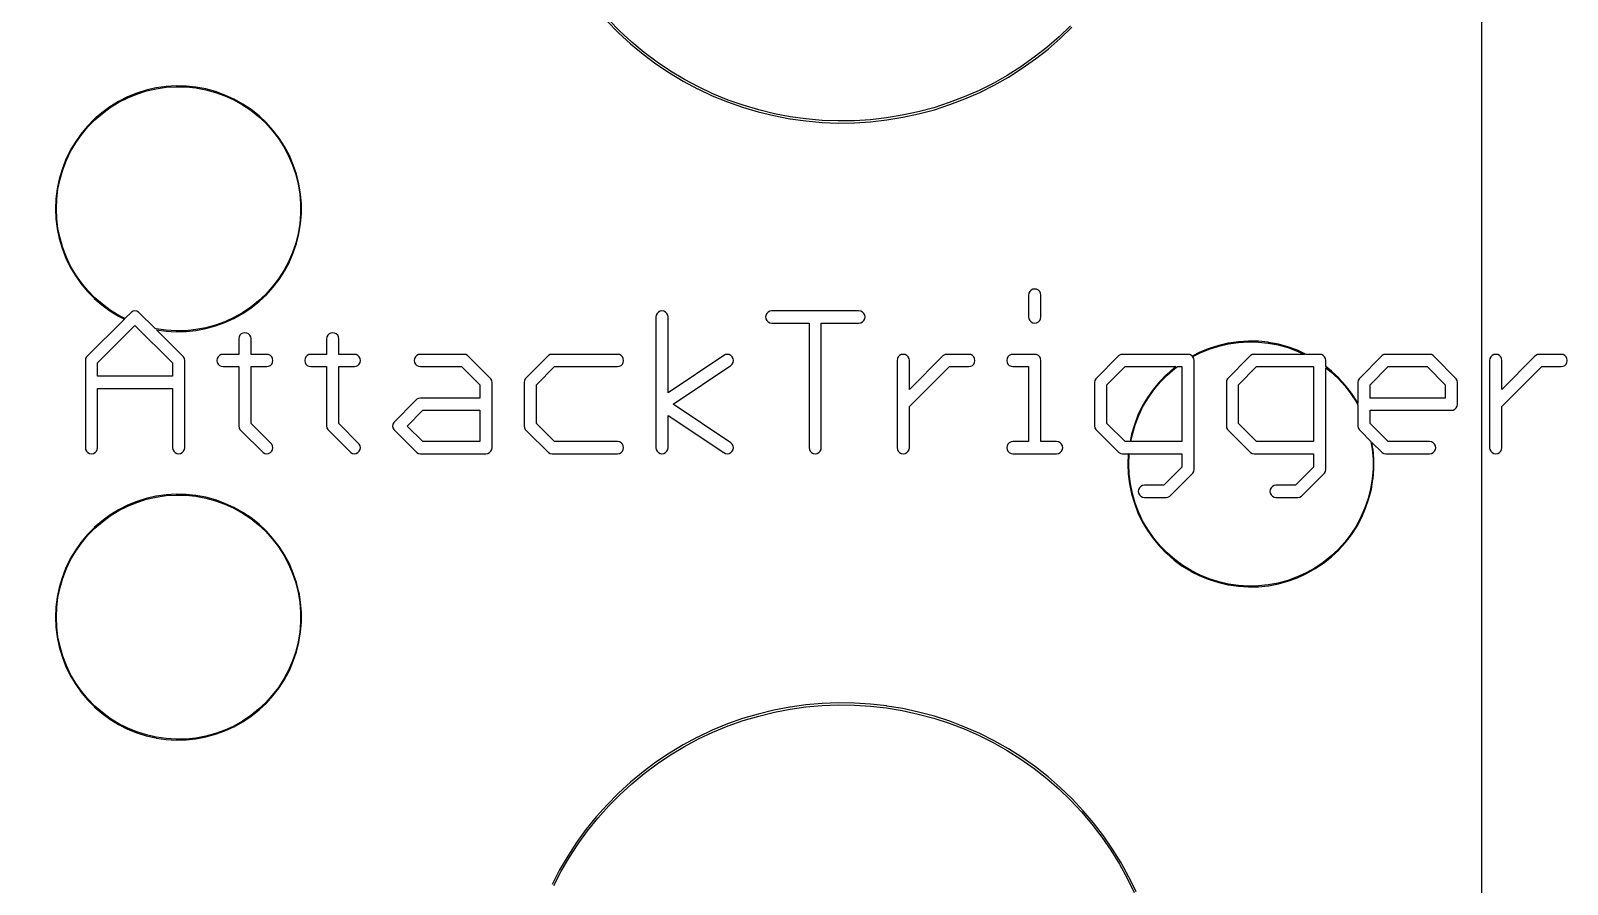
# Model space of a CAD drawing. Extents: x 3 to 69, y 0 to 129.
# Drawn here: x 45.28 to 64.39, y 71.49 to 82.11 of the extents above; entities that cross this region are included whole.
import ezdxf

# ---------------------------------------------------------------- set-up
doc = ezdxf.new("R2010")
doc.units = 0

msp = doc.modelspace()

# ---------------------------------------------------------------- linework, layer by layer
at = {"color": 34, "true_color": 0x008000}
for points in [[(2.7051, 0.3175, 0), (63.32474, 0.3175, 0), (63.32474, 128.81864, 0), (2.7051, 128.81864, 0), (2.7051, 0.3175, 0)], [(46.9646, 81.41969, 0), (46.84014, 81.40192, 0), (46.83857, 81.40167, 0), (46.71919, 81.37372, 0), (46.59981, 81.33562, 0), (46.48551, 81.28991, 0), (46.37375, 81.23403, 0), (46.37233, 81.2333, 0), (46.26565, 81.16726, 0), (46.16659, 81.09359, 0), (46.07261, 81.01232, 0), (46.07149, 81.0112, 0), (45.98513, 80.9223, 0), (45.90385, 80.82577, 0), (45.83273, 80.72418, 0), (45.76923, 80.6175, 0), (45.7685, 80.61608, 0), (45.71516, 80.50432, 0), (45.67198, 80.38748, 0), (45.63642, 80.2681, 0), (45.61102, 80.14618, 0), (45.61078, 80.14461, 0), (45.59553, 80.0227, 0), (45.59045, 79.89824, 0), (45.59553, 79.77377, 0), (45.61078, 79.65186, 0), (45.61102, 79.65029, 0), (45.63642, 79.52837, 0), (45.67198, 79.40899, 0), (45.71516, 79.29215, 0), (45.7685, 79.18039, 0), (45.76923, 79.17897, 0), (45.83273, 79.07228, 0), (45.90385, 78.97069, 0), (45.98513, 78.87417, 0), (46.07149, 78.78527, 0), (46.07261, 78.78415, 0), (46.16659, 78.70287, 0), (46.26565, 78.62921, 0), (46.37233, 78.56317, 0), (46.37375, 78.56243, 0), (46.44624, 78.52619, 0), (45.97585, 78.0558, 0), (45.96502, 78.03456, 0), (45.96129, 78.01101, 0), (45.96129, 76.92644, 0), (45.96502, 76.90289, 0), (45.97585, 76.88164, 0), (45.99271, 76.86479, 0), (46.01395, 76.85396, 0), (46.03749, 76.85024, 0), (46.06104, 76.85396, 0), (46.08228, 76.86479, 0), (46.09914, 76.88164, 0), (46.10997, 76.90289, 0), (46.11369, 76.92644, 0), (46.11369, 77.66303, 0), (47.04588, 77.66303, 0), (47.04588, 76.92644, 0), (47.0496, 76.90289, 0), (47.06043, 76.88164, 0), (47.07729, 76.86479, 0), (47.09853, 76.85396, 0), (47.12208, 76.85024, 0), (47.14562, 76.85396, 0), (47.16686, 76.86479, 0), (47.18372, 76.88164, 0), (47.19455, 76.90289, 0), (47.19828, 76.92644, 0), (47.19828, 78.01101, 0), (47.19455, 78.03456, 0), (47.18372, 78.0558, 0), (47.16686, 78.07266, 0), (46.84403, 78.39399, 0), (46.9646, 78.37678, 0), (47.08906, 78.36915, 0), (47.21352, 78.37169, 0), (47.33544, 78.38439, 0), (47.337, 78.38464, 0), (47.46146, 78.4075, 0), (47.58084, 78.44052, 0), (47.69768, 78.4837, 0), (47.80944, 78.53449, 0), (47.81086, 78.53523, 0), (47.92008, 78.59619, 0), (48.02422, 78.66477, 0), (48.12074, 78.74351, 0), (48.21218, 78.82733, 0), (48.2133, 78.82845, 0), (48.29458, 78.91988, 0), (48.37078, 79.01895, 0), (48.43936, 79.12309, 0), (48.49778, 79.23484, 0), (48.49851, 79.23627, 0), (48.54677, 79.35057, 0), (48.58741, 79.46741, 0), (48.61789, 79.58678, 0), (48.63821, 79.71125, 0), (48.63846, 79.71281, 0), (48.64861, 79.83728, 0), (48.64861, 79.9592, 0), (48.63846, 80.08365, 0), (48.63821, 80.08522, 0), (48.61789, 80.20968, 0), (48.58741, 80.32906, 0), (48.54677, 80.44589, 0), (48.49851, 80.56019, 0), (48.49778, 80.56162, 0), (48.43936, 80.67337, 0), (48.37078, 80.77752, 0), (48.29458, 80.87658, 0), (48.2133, 80.96802, 0), (48.21218, 80.96914, 0), (48.12074, 81.05296, 0), (48.02422, 81.13169, 0), (47.92008, 81.20028, 0), (47.81086, 81.26124, 0), (47.80944, 81.26197, 0), (47.69768, 81.31277, 0), (47.58084, 81.35595, 0), (47.46146, 81.38897, 0), (47.337, 81.41182, 0), (47.33544, 81.41208, 0), (47.21352, 81.42478, 0), (47.08906, 81.42731, 0), (46.9646, 81.41969, 0)], [(47.33496, 78.39451, 0), (47.21352, 78.38186, 0), (47.08906, 78.37931, 0), (46.9646, 78.38694, 0), (46.8414, 78.40454, 0), (46.83097, 78.40698, 0), (46.6233, 78.61368, 0), (46.60206, 78.62451, 0), (46.57852, 78.62823, 0), (46.55497, 78.62451, 0), (46.53373, 78.61368, 0), (46.45373, 78.53368, 0), (46.37822, 78.57143, 0), (46.27162, 78.63742, 0), (46.17256, 78.71108, 0), (46.07878, 78.79219, 0), (45.99334, 78.88014, 0), (45.91206, 78.97666, 0), (45.84094, 79.07826, 0), (45.7777, 79.1845, 0), (45.72483, 79.29528, 0), (45.68165, 79.41212, 0), (45.64609, 79.53149, 0), (45.62083, 79.65276, 0), (45.60569, 79.77377, 0), (45.60061, 79.89824, 0), (45.60569, 80.0227, 0), (45.62083, 80.14371, 0), (45.64609, 80.26497, 0), (45.68165, 80.38435, 0), (45.72483, 80.50118, 0), (45.7777, 80.61197, 0), (45.84094, 80.71821, 0), (45.91206, 80.81981, 0), (45.99334, 80.91633, 0), (46.07878, 81.00428, 0), (46.17256, 81.08539, 0), (46.27162, 81.15904, 0), (46.37822, 81.22503, 0), (46.48864, 81.28024, 0), (46.60294, 81.32595, 0), (46.72232, 81.36405, 0), (46.8414, 81.39193, 0), (46.9646, 81.40953, 0), (47.08906, 81.41716, 0), (47.21352, 81.41461, 0), (47.33483, 81.40197, 0), (47.45833, 81.3793, 0), (47.57771, 81.34627, 0), (47.69455, 81.3031, 0), (47.80571, 81.25257, 0), (47.91411, 81.19207, 0), (48.01825, 81.12349, 0), (48.11477, 81.04474, 0), (48.20554, 80.96155, 0), (48.28637, 80.87061, 0), (48.36257, 80.77155, 0), (48.43115, 80.66741, 0), (48.48889, 80.55695, 0), (48.5371, 80.44277, 0), (48.57774, 80.32593, 0), (48.60822, 80.20654, 0), (48.62832, 80.08345, 0), (48.63845, 79.9592, 0), (48.63845, 79.83728, 0), (48.62832, 79.71301, 0), (48.60822, 79.58992, 0), (48.57774, 79.47054, 0), (48.5371, 79.3537, 0), (48.48889, 79.23952, 0), (48.43115, 79.12906, 0), (48.36257, 79.02491, 0), (48.28637, 78.92586, 0), (48.20554, 78.83491, 0), (48.11477, 78.75172, 0), (48.01825, 78.67298, 0), (47.91411, 78.6044, 0), (47.80561, 78.54384, 0), (47.69455, 78.49337, 0), (47.57771, 78.45019, 0), (47.45833, 78.41717, 0), (47.33496, 78.39451, 0)], [(57.76722, 78.47583, 0), (57.79076, 78.47956, 0), (57.812, 78.49039, 0), (57.82886, 78.50725, 0), (57.83969, 78.52849, 0), (57.84342, 78.55203, 0), (57.84342, 78.82382, 0), (57.83969, 78.84735, 0), (57.82886, 78.8686, 0), (57.812, 78.88545, 0), (57.79076, 78.89628, 0), (57.76722, 78.90002, 0), (57.74367, 78.89628, 0), (57.72243, 78.88545, 0), (57.70557, 78.8686, 0), (57.69474, 78.84735, 0), (57.69102, 78.82382, 0), (57.69102, 78.55203, 0), (57.69474, 78.52849, 0), (57.70557, 78.50725, 0), (57.72243, 78.49039, 0), (57.74367, 78.47956, 0), (57.76722, 78.47583, 0)], [(53.94452, 76.85024, 0), (53.96806, 76.85396, 0), (53.9893, 76.86479, 0), (54.00616, 76.88164, 0), (54.01699, 76.90289, 0), (54.02072, 76.92644, 0), (54.01699, 76.94998, 0), (54.00616, 76.97122, 0), (53.9893, 76.98808, 0), (53.2689, 77.4676, 0), (53.9893, 77.94937, 0), (54.00616, 77.96623, 0), (54.01699, 77.98747, 0), (54.02072, 78.01101, 0), (54.01699, 78.03456, 0), (54.00616, 78.0558, 0), (53.9893, 78.07266, 0), (53.96806, 78.08349, 0), (53.94452, 78.08721, 0), (53.92097, 78.08349, 0), (53.89973, 78.07266, 0), (53.20792, 77.61001, 0), (53.20792, 78.55203, 0), (53.20419, 78.57558, 0), (53.19336, 78.59681, 0), (53.1765, 78.61368, 0), (53.15526, 78.62451, 0), (53.13172, 78.62823, 0), (53.10817, 78.62451, 0), (53.08693, 78.61368, 0), (53.07007, 78.59681, 0), (53.05924, 78.57558, 0), (53.05552, 78.55203, 0), (53.05552, 76.92644, 0), (53.05924, 76.90289, 0), (53.07007, 76.88164, 0), (53.08693, 76.86479, 0), (53.10817, 76.85396, 0), (53.13172, 76.85024, 0), (53.15526, 76.85396, 0), (53.1765, 76.86479, 0), (53.19336, 76.88164, 0), (53.20419, 76.90289, 0), (53.20792, 76.92644, 0), (53.20792, 77.32528, 0), (53.89973, 76.86479, 0), (53.92097, 76.85396, 0), (53.94452, 76.85024, 0)], [(54.4957, 78.62823, 0), (54.47215, 78.62451, 0), (54.45091, 78.61368, 0), (54.43405, 78.59681, 0), (54.42322, 78.57558, 0), (54.4195, 78.55203, 0), (54.42322, 78.52849, 0), (54.43405, 78.50725, 0), (54.45091, 78.49039, 0), (54.47215, 78.47956, 0), (54.4957, 78.47583, 0), (54.96052, 78.47583, 0), (54.96052, 76.92644, 0), (54.96424, 76.90289, 0), (54.97507, 76.88164, 0), (54.99193, 76.86479, 0), (55.01317, 76.85396, 0), (55.03672, 76.85024, 0), (55.06026, 76.85396, 0), (55.0815, 76.86479, 0), (55.09836, 76.88164, 0), (55.10919, 76.90289, 0), (55.11292, 76.92644, 0), (55.11292, 78.47583, 0), (55.58028, 78.47583, 0), (55.60382, 78.47956, 0), (55.62506, 78.49039, 0), (55.64192, 78.50725, 0), (55.65275, 78.52849, 0), (55.65648, 78.55203, 0), (55.65275, 78.57558, 0), (55.64192, 78.59681, 0), (55.62506, 78.61368, 0), (55.60382, 78.62451, 0), (55.58028, 78.62823, 0), (54.4957, 78.62823, 0)], [(47.04588, 77.81543, 0), (46.11369, 77.81543, 0), (46.11369, 77.98078, 0), (46.57862, 78.44571, 0), (47.04588, 77.98063, 0), (47.04588, 77.81543, 0)], [(48.21682, 76.85024, 0), (48.24036, 76.85396, 0), (48.2616, 76.86479, 0), (48.27846, 76.88164, 0), (48.28929, 76.90289, 0), (48.29302, 76.92644, 0), (48.28929, 76.94998, 0), (48.27846, 76.97122, 0), (48.2616, 76.98808, 0), (48.02124, 77.22619, 0), (48.02124, 77.93481, 0), (48.21682, 77.93481, 0), (48.24036, 77.93854, 0), (48.2616, 77.94937, 0), (48.27846, 77.96623, 0), (48.28929, 77.98747, 0), (48.29302, 78.01101, 0), (48.28929, 78.03456, 0), (48.27846, 78.0558, 0), (48.2616, 78.07266, 0), (48.24036, 78.08349, 0), (48.21682, 78.08721, 0), (48.02124, 78.08721, 0), (48.02124, 78.28026, 0), (48.01751, 78.3038, 0), (48.00668, 78.32504, 0), (47.98982, 78.3419, 0), (47.96858, 78.35272, 0), (47.94504, 78.35646, 0), (47.92149, 78.35272, 0), (47.90025, 78.3419, 0), (47.88339, 78.32504, 0), (47.87256, 78.3038, 0), (47.86884, 78.28026, 0), (47.86884, 78.08721, 0), (47.67326, 78.08721, 0), (47.64971, 78.08349, 0), (47.62847, 78.07266, 0), (47.61161, 78.0558, 0), (47.60078, 78.03456, 0), (47.59706, 78.01101, 0), (47.60078, 77.98747, 0), (47.61161, 77.96623, 0), (47.62847, 77.94937, 0), (47.64971, 77.93854, 0), (47.67326, 77.93481, 0), (47.86884, 77.93481, 0), (47.86884, 77.19568, 0), (47.87256, 77.17213, 0), (47.88339, 77.15089, 0), (47.90025, 77.13403, 0), (48.17203, 76.86479, 0), (48.19327, 76.85396, 0), (48.21682, 76.85024, 0)], [(49.26169, 76.86479, 0), (49.28293, 76.85396, 0), (49.30648, 76.85024, 0), (49.33002, 76.85396, 0), (49.35126, 76.86479, 0), (49.36812, 76.88164, 0), (49.37895, 76.90289, 0), (49.38268, 76.92644, 0), (49.37895, 76.94998, 0), (49.36812, 76.97122, 0), (49.11344, 77.2259, 0), (49.11344, 77.93481, 0), (49.30648, 77.93481, 0), (49.33002, 77.93854, 0), (49.35126, 77.94937, 0), (49.36812, 77.96623, 0), (49.37895, 77.98747, 0), (49.38268, 78.01101, 0), (49.37895, 78.03456, 0), (49.36812, 78.0558, 0), (49.35126, 78.07266, 0), (49.33002, 78.08349, 0), (49.30648, 78.08721, 0), (49.11344, 78.08721, 0), (49.11344, 78.28026, 0), (49.10971, 78.3038, 0), (49.09888, 78.32504, 0), (49.08202, 78.3419, 0), (49.06078, 78.35272, 0), (49.03724, 78.35646, 0), (49.01369, 78.35272, 0), (48.99245, 78.3419, 0), (48.97559, 78.32504, 0), (48.96476, 78.3038, 0), (48.96104, 78.28026, 0), (48.96104, 78.08721, 0), (48.76546, 78.08721, 0), (48.74191, 78.08349, 0), (48.72067, 78.07266, 0), (48.70381, 78.0558, 0), (48.69298, 78.03456, 0), (48.68926, 78.01101, 0), (48.69298, 77.98747, 0), (48.70381, 77.96623, 0), (48.72067, 77.94937, 0), (48.74191, 77.93854, 0), (48.76546, 77.93481, 0), (48.96104, 77.93481, 0), (48.96104, 77.19568, 0), (48.96476, 77.17213, 0), (48.97559, 77.15089, 0), (49.26169, 76.86479, 0)], [(62.96982, 77.39498, 0), (62.99106, 77.40581, 0), (63.00792, 77.42267, 0), (63.01875, 77.44391, 0), (63.02248, 77.46746, 0), (63.02248, 77.73923, 0), (63.01875, 77.76278, 0), (63.00792, 77.78402, 0), (62.73868, 78.0558, 0), (62.72182, 78.07266, 0), (62.70058, 78.08349, 0), (62.67704, 78.08721, 0), (62.13348, 78.08721, 0), (62.10993, 78.08349, 0), (62.08869, 78.07266, 0), (61.80005, 77.78402, 0), (61.78922, 77.76278, 0), (61.7855, 77.73923, 0), (61.7855, 77.47707, 0), (61.77436, 77.49838, 0), (61.70578, 77.60252, 0), (61.62958, 77.70158, 0), (61.5483, 77.79302, 0), (61.54718, 77.79414, 0), (61.45574, 77.87796, 0), (61.38672, 77.93427, 0), (61.38672, 78.01101, 0), (61.38299, 78.03456, 0), (61.37216, 78.0558, 0), (61.3553, 78.07266, 0), (61.33406, 78.08349, 0), (61.31052, 78.08721, 0), (61.14389, 78.08721, 0), (61.03268, 78.13777, 0), (60.91584, 78.18095, 0), (60.79646, 78.21397, 0), (60.672, 78.23683, 0), (60.67043, 78.23708, 0), (60.54852, 78.24978, 0), (60.42405, 78.25232, 0), (60.2996, 78.24469, 0), (60.17514, 78.22692, 0), (60.17357, 78.22667, 0), (60.05419, 78.19873, 0), (59.93481, 78.16063, 0), (59.82051, 78.1149, 0), (59.72334, 78.06632, 0), (59.717, 78.07266, 0), (59.69576, 78.08349, 0), (59.67222, 78.08721, 0), (58.85941, 78.08721, 0), (58.83587, 78.08349, 0), (58.81463, 78.07266, 0), (58.52599, 77.78402, 0), (58.51516, 77.76278, 0), (58.51143, 77.73923, 0), (58.51143, 77.19568, 0), (58.51516, 77.17213, 0), (58.52599, 77.15089, 0), (58.54285, 77.13403, 0), (58.81463, 76.86479, 0), (58.83587, 76.85396, 0), (58.85941, 76.85024, 0), (58.93086, 76.85024, 0), (58.93054, 76.8477, 0), (58.92546, 76.72323, 0), (58.93054, 76.59877, 0), (58.94578, 76.47685, 0), (58.94602, 76.47529, 0), (58.97142, 76.35337, 0), (59.00698, 76.23399, 0), (59.05016, 76.11714, 0), (59.1035, 76.00539, 0), (59.10423, 76.00397, 0), (59.16773, 75.89729, 0), (59.23885, 75.79568, 0), (59.32013, 75.69916, 0), (59.40649, 75.61027, 0), (59.40761, 75.60915, 0), (59.50159, 75.52786, 0), (59.60065, 75.45421, 0), (59.70733, 75.38817, 0), (59.70875, 75.38744, 0), (59.82051, 75.33156, 0), (59.93481, 75.28583, 0), (60.05419, 75.24773, 0), (60.17357, 75.2198, 0), (60.17514, 75.21955, 0), (60.2996, 75.20177, 0), (60.42405, 75.19414, 0), (60.54852, 75.19669, 0), (60.67043, 75.20939, 0), (60.672, 75.20963, 0), (60.79646, 75.2325, 0), (60.91584, 75.26551, 0), (61.03268, 75.3087, 0), (61.14444, 75.3595, 0), (61.14586, 75.36023, 0), (61.25508, 75.42119, 0), (61.35922, 75.48976, 0), (61.45574, 75.56851, 0), (61.54718, 75.65233, 0), (61.5483, 75.65345, 0), (61.62958, 75.74489, 0), (61.70578, 75.84395, 0), (61.77436, 75.94808, 0), (61.83278, 76.05985, 0), (61.83351, 76.06126, 0), (61.88177, 76.17556, 0), (61.92241, 76.29241, 0), (61.95289, 76.41179, 0), (61.97321, 76.53625, 0), (61.97346, 76.53782, 0), (61.98362, 76.66228, 0), (61.98362, 76.7842, 0), (61.97346, 76.90866, 0), (61.97321, 76.91022, 0), (61.95978, 76.9925, 0), (62.08869, 76.86479, 0), (62.10993, 76.85396, 0), (62.13348, 76.85024, 0), (62.67704, 76.85024, 0), (62.70058, 76.85396, 0), (62.72182, 76.86479, 0), (62.73868, 76.88164, 0), (62.74951, 76.90289, 0), (62.75324, 76.92644, 0), (62.74951, 76.94998, 0), (62.73868, 76.97122, 0), (62.72182, 76.98808, 0), (62.70058, 76.9989, 0), (62.67704, 77.00264, 0), (62.16356, 77.00264, 0), (61.9379, 77.22619, 0), (61.9379, 77.39126, 0), (62.94628, 77.39126, 0), (62.96982, 77.39498, 0)], [(60.6701, 75.21953, 0), (60.54852, 75.20686, 0), (60.42405, 75.20432, 0), (60.2996, 75.21194, 0), (60.1764, 75.22954, 0), (60.05732, 75.2574, 0), (59.93794, 75.2955, 0), (59.82364, 75.34123, 0), (59.71305, 75.39653, 0), (59.60662, 75.46241, 0), (59.50756, 75.53608, 0), (59.41378, 75.61719, 0), (59.32834, 75.70514, 0), (59.24706, 75.80166, 0), (59.17594, 75.90326, 0), (59.1127, 76.0095, 0), (59.05983, 76.12027, 0), (59.01665, 76.23712, 0), (58.98109, 76.3565, 0), (58.95582, 76.47778, 0), (58.9407, 76.59877, 0), (58.93562, 76.72323, 0), (58.9407, 76.8477, 0), (58.94102, 76.85024, 0), (59.59602, 76.85024, 0), (59.59602, 76.68489, 0), (59.37021, 76.45908, 0), (59.13119, 76.45908, 0), (59.10765, 76.45535, 0), (59.08641, 76.44452, 0), (59.06955, 76.42766, 0), (59.05872, 76.40642, 0), (59.05499, 76.38288, 0), (59.05872, 76.35933, 0), (59.06955, 76.33808, 0), (59.08641, 76.32123, 0), (59.10765, 76.3104, 0), (59.13119, 76.30668, 0), (59.40044, 76.30668, 0), (59.42398, 76.3104, 0), (59.44522, 76.32123, 0), (59.46208, 76.33808, 0), (59.46209, 76.3381, 0), (59.73386, 76.60987, 0), (59.74469, 76.63111, 0), (59.74842, 76.65465, 0), (59.74842, 78.01101, 0), (59.74469, 78.03456, 0), (59.73386, 78.0558, 0), (59.73083, 78.05883, 0), (59.82364, 78.10523, 0), (59.93794, 78.15096, 0), (60.05732, 78.18906, 0), (60.1764, 78.21693, 0), (60.2996, 78.23453, 0), (60.42405, 78.24214, 0), (60.54852, 78.23961, 0), (60.66997, 78.22696, 0), (60.79333, 78.2043, 0), (60.91271, 78.17128, 0), (61.02955, 78.1281, 0), (61.11949, 78.08721, 0), (60.49518, 78.08721, 0), (60.47163, 78.08349, 0), (60.45039, 78.07266, 0), (60.43353, 78.0558, 0), (60.16429, 77.78402, 0), (60.15346, 77.76278, 0), (60.14974, 77.73923, 0), (60.14974, 77.19568, 0), (60.15346, 77.17213, 0), (60.16429, 77.15089, 0), (60.43352, 76.88166, 0), (60.43353, 76.88164, 0), (60.45039, 76.86479, 0), (60.47163, 76.85396, 0), (60.49518, 76.85024, 0), (61.23432, 76.85024, 0), (61.23432, 76.68489, 0), (61.00851, 76.45908, 0), (60.76695, 76.45908, 0), (60.74341, 76.45535, 0), (60.72217, 76.44452, 0), (60.70531, 76.42766, 0), (60.69448, 76.40642, 0), (60.69075, 76.38288, 0), (60.69448, 76.35933, 0), (60.70531, 76.33808, 0), (60.72217, 76.32123, 0), (60.74341, 76.3104, 0), (60.76695, 76.30668, 0), (61.03873, 76.30668, 0), (61.06228, 76.3104, 0), (61.08352, 76.32123, 0), (61.10038, 76.33808, 0), (61.10039, 76.3381, 0), (61.37216, 76.60987, 0), (61.38299, 76.63111, 0), (61.38672, 76.65465, 0), (61.38672, 77.92119, 0), (61.44977, 77.86975, 0), (61.54054, 77.78654, 0), (61.62137, 77.69561, 0), (61.69757, 77.59654, 0), (61.76615, 77.49241, 0), (61.7855, 77.45539, 0), (61.7855, 77.19568, 0), (61.78922, 77.17213, 0), (61.80005, 77.15089, 0), (61.81691, 77.13403, 0), (61.94763, 77.00453, 0), (61.96332, 76.90846, 0), (61.97346, 76.7842, 0), (61.97346, 76.66228, 0), (61.96331, 76.53798, 0), (61.94322, 76.41491, 0), (61.91274, 76.29554, 0), (61.8721, 76.1787, 0), (61.82389, 76.06452, 0), (61.76615, 75.95406, 0), (61.69757, 75.84992, 0), (61.62137, 75.75086, 0), (61.54054, 75.65992, 0), (61.44977, 75.57671, 0), (61.35325, 75.49798, 0), (61.24911, 75.4294, 0), (61.14071, 75.3689, 0), (61.02955, 75.31837, 0), (60.91271, 75.27518, 0), (60.79333, 75.24217, 0), (60.6701, 75.21953, 0)], [(50.1269, 78.08721, 0), (50.10335, 78.08349, 0), (50.08211, 78.07266, 0), (50.06525, 78.0558, 0), (50.05442, 78.03456, 0), (50.0507, 78.01101, 0), (50.05442, 77.98747, 0), (50.06525, 77.96623, 0), (50.08211, 77.94937, 0), (50.10335, 77.93854, 0), (50.1269, 77.93481, 0), (50.64023, 77.93481, 0), (50.86603, 77.709, 0), (50.86603, 77.54366, 0), (50.1269, 77.54366, 0), (50.10335, 77.53993, 0), (50.08211, 77.5291, 0), (50.06525, 77.51224, 0), (49.79601, 77.24046, 0), (49.78518, 77.21922, 0), (49.78146, 77.19568, 0), (49.78518, 77.17213, 0), (49.79601, 77.15089, 0), (50.06524, 76.88166, 0), (50.06525, 76.88164, 0), (50.08211, 76.86479, 0), (50.10335, 76.85396, 0), (50.1269, 76.85024, 0), (50.94223, 76.85024, 0), (50.96578, 76.85396, 0), (50.98702, 76.86479, 0), (51.00388, 76.88164, 0), (51.01471, 76.90289, 0), (51.01843, 76.92644, 0), (51.01843, 77.73923, 0), (51.01471, 77.76278, 0), (51.00388, 77.78402, 0), (50.71524, 78.07266, 0), (50.694, 78.08349, 0), (50.67045, 78.08721, 0), (50.1269, 78.08721, 0)], [(52.578, 76.85024, 0), (52.60154, 76.85396, 0), (52.62278, 76.86479, 0), (52.63964, 76.88164, 0), (52.65047, 76.90289, 0), (52.6542, 76.92644, 0), (52.65047, 76.94998, 0), (52.63964, 76.97122, 0), (52.62278, 76.98808, 0), (52.60154, 76.9989, 0), (52.578, 77.00264, 0), (51.79528, 77.00264, 0), (51.56961, 77.2262, 0), (51.56961, 77.70899, 0), (51.79542, 77.93481, 0), (52.578, 77.93481, 0), (52.60154, 77.93854, 0), (52.62278, 77.94937, 0), (52.63964, 77.96623, 0), (52.65047, 77.98747, 0), (52.6542, 78.01101, 0), (52.65047, 78.03456, 0), (52.63964, 78.0558, 0), (52.62278, 78.07266, 0), (52.60154, 78.08349, 0), (52.578, 78.08721, 0), (51.76519, 78.08721, 0), (51.74165, 78.08349, 0), (51.72041, 78.07266, 0), (51.43177, 77.78402, 0), (51.42094, 77.76278, 0), (51.41721, 77.73923, 0), (51.41721, 77.19568, 0), (51.42094, 77.17213, 0), (51.43177, 77.15089, 0), (51.44863, 77.13403, 0), (51.72041, 76.86479, 0), (51.74165, 76.85396, 0), (51.76519, 76.85024, 0), (52.578, 76.85024, 0)], [(56.20766, 77.65009, 0), (56.20766, 78.01101, 0), (56.20393, 78.03456, 0), (56.1931, 78.0558, 0), (56.17624, 78.07266, 0), (56.155, 78.08349, 0), (56.13146, 78.08721, 0), (56.10791, 78.08349, 0), (56.08667, 78.07266, 0), (56.06981, 78.0558, 0), (56.05898, 78.03456, 0), (56.05526, 78.01101, 0), (56.05526, 76.92644, 0), (56.05898, 76.90289, 0), (56.06981, 76.88164, 0), (56.08667, 76.86479, 0), (56.10791, 76.85396, 0), (56.13146, 76.85024, 0), (56.155, 76.85396, 0), (56.17624, 76.86479, 0), (56.1931, 76.88164, 0), (56.20393, 76.90289, 0), (56.20766, 76.92644, 0), (56.20766, 77.43723, 0), (56.70524, 77.93481, 0), (56.9468, 77.93481, 0), (56.97034, 77.93854, 0), (56.99158, 77.94937, 0), (57.00844, 77.96623, 0), (57.01927, 77.98747, 0), (57.023, 78.01101, 0), (57.01927, 78.03456, 0), (57.00844, 78.0558, 0), (56.99158, 78.07266, 0), (56.97034, 78.08349, 0), (56.9468, 78.08721, 0), (56.67502, 78.08721, 0), (56.65147, 78.08349, 0), (56.63023, 78.07266, 0), (56.20766, 77.65009, 0)], [(57.49543, 78.08721, 0), (57.47189, 78.08349, 0), (57.45065, 78.07266, 0), (57.43379, 78.0558, 0), (57.42296, 78.03456, 0), (57.41923, 78.01101, 0), (57.42296, 77.98747, 0), (57.43379, 77.96623, 0), (57.45065, 77.94937, 0), (57.47189, 77.93854, 0), (57.49543, 77.93481, 0), (57.69102, 77.93481, 0), (57.69102, 77.00264, 0), (57.49543, 77.00264, 0), (57.47189, 76.9989, 0), (57.45065, 76.98808, 0), (57.43379, 76.97122, 0), (57.42296, 76.94998, 0), (57.41923, 76.92644, 0), (57.42296, 76.90289, 0), (57.43379, 76.88164, 0), (57.45065, 76.86479, 0), (57.47189, 76.85396, 0), (57.49543, 76.85024, 0), (58.039, 76.85024, 0), (58.06254, 76.85396, 0), (58.08378, 76.86479, 0), (58.10064, 76.88164, 0), (58.11147, 76.90289, 0), (58.1152, 76.92644, 0), (58.11147, 76.94998, 0), (58.10064, 76.97122, 0), (58.08378, 76.98808, 0), (58.06254, 76.9989, 0), (58.039, 77.00264, 0), (57.84342, 77.00264, 0), (57.84342, 78.01101, 0), (57.83969, 78.03456, 0), (57.82886, 78.0558, 0), (57.812, 78.07266, 0), (57.79076, 78.08349, 0), (57.76722, 78.08721, 0), (57.49543, 78.08721, 0)], [(63.5, 76.85024, 0), (63.52354, 76.85396, 0), (63.54478, 76.86479, 0), (63.56164, 76.88164, 0), (63.57247, 76.90289, 0), (63.5762, 76.92644, 0), (63.5762, 77.4373, 0), (64.07139, 77.93481, 0), (64.3128, 77.93481, 0), (64.33634, 77.93854, 0), (64.35758, 77.94937, 0), (64.37444, 77.96623, 0), (64.38527, 77.98747, 0), (64.389, 78.01101, 0), (64.38527, 78.03456, 0), (64.37444, 78.0558, 0), (64.35758, 78.07266, 0), (64.33634, 78.08349, 0), (64.3128, 78.08721, 0), (64.04102, 78.08721, 0), (64.01747, 78.08349, 0), (63.99623, 78.07266, 0), (63.97937, 78.0558, 0), (63.5762, 77.65074, 0), (63.5762, 78.01101, 0), (63.57247, 78.03456, 0), (63.56164, 78.0558, 0), (63.54478, 78.07266, 0), (63.52354, 78.08349, 0), (63.5, 78.08721, 0), (63.47645, 78.08349, 0), (63.45521, 78.07266, 0), (63.43835, 78.0558, 0), (63.42752, 78.03456, 0), (63.4238, 78.01101, 0), (63.4238, 76.92644, 0), (63.42752, 76.90289, 0), (63.43835, 76.88164, 0), (63.45521, 76.86479, 0), (63.47645, 76.85396, 0), (63.5, 76.85024, 0)], [(58.95257, 77.00264, 0), (58.8895, 77.00264, 0), (58.66383, 77.2262, 0), (58.66383, 77.70899, 0), (58.88964, 77.93481, 0), (59.52339, 77.93481, 0), (59.50159, 77.9186, 0), (59.40761, 77.83732, 0), (59.40649, 77.8362, 0), (59.32013, 77.7473, 0), (59.23885, 77.65078, 0), (59.16773, 77.54918, 0), (59.10423, 77.4425, 0), (59.1035, 77.44108, 0), (59.05016, 77.32932, 0), (59.00698, 77.21248, 0), (59.00697, 77.21243, 0), (58.97142, 77.0931, 0), (58.95257, 77.00264, 0)], [(59.59602, 77.00264, 0), (58.9629, 77.00264, 0), (58.98109, 77.08996, 0), (59.01665, 77.20935, 0), (59.05983, 77.32619, 0), (59.1127, 77.43697, 0), (59.17594, 77.54321, 0), (59.24706, 77.64481, 0), (59.32834, 77.74133, 0), (59.41378, 77.82928, 0), (59.50756, 77.91039, 0), (59.5404, 77.93481, 0), (59.59602, 77.93481, 0), (59.59602, 77.00264, 0)], [(61.23432, 77.00264, 0), (60.5254, 77.00264, 0), (60.30214, 77.2259, 0), (60.30214, 77.70915, 0), (60.52569, 77.93481, 0), (61.23432, 77.93481, 0), (61.23432, 77.00264, 0)], [(62.87008, 77.54366, 0), (61.9379, 77.54366, 0), (61.9379, 77.709, 0), (62.1637, 77.93481, 0), (62.64652, 77.93481, 0), (62.87008, 77.70914, 0), (62.87008, 77.54366, 0)], [(50.86603, 77.00264, 0), (50.15712, 77.00264, 0), (49.96387, 77.19589, 0), (50.15742, 77.39126, 0), (50.86603, 77.39126, 0), (50.86603, 77.00264, 0)], [(46.9646, 76.33969, 0), (46.84014, 76.32192, 0), (46.83857, 76.32167, 0), (46.71919, 76.29373, 0), (46.59981, 76.25563, 0), (46.48551, 76.2099, 0), (46.37375, 76.15403, 0), (46.37233, 76.1533, 0), (46.26565, 76.08726, 0), (46.16659, 76.0136, 0), (46.07261, 75.93232, 0), (46.07149, 75.9312, 0), (45.98513, 75.84229, 0), (45.90385, 75.74578, 0), (45.83273, 75.64418, 0), (45.76923, 75.53749, 0), (45.7685, 75.53608, 0), (45.71516, 75.42431, 0), (45.67198, 75.30748, 0), (45.63642, 75.1881, 0), (45.61102, 75.06618, 0), (45.61078, 75.06461, 0), (45.59553, 74.94269, 0), (45.59045, 74.81824, 0), (45.59553, 74.69378, 0), (45.61078, 74.57186, 0), (45.61102, 74.57029, 0), (45.63642, 74.44837, 0), (45.67198, 74.32899, 0), (45.71516, 74.21214, 0), (45.7685, 74.10039, 0), (45.76923, 74.09896, 0), (45.83273, 73.99229, 0), (45.90385, 73.89069, 0), (45.98513, 73.79416, 0), (46.07149, 73.70527, 0), (46.07261, 73.70415, 0), (46.16659, 73.62287, 0), (46.26565, 73.54921, 0), (46.37233, 73.48317, 0), (46.37375, 73.48244, 0), (46.48551, 73.42655, 0), (46.59981, 73.38084, 0), (46.71919, 73.34274, 0), (46.83857, 73.3148, 0), (46.84014, 73.31455, 0), (46.9646, 73.29676, 0), (47.08906, 73.28916, 0), (47.21352, 73.29169, 0), (47.33544, 73.30439, 0), (47.337, 73.30464, 0), (47.46146, 73.3275, 0), (47.58084, 73.36051, 0), (47.69768, 73.4037, 0), (47.80944, 73.4545, 0), (47.81086, 73.45523, 0), (47.92008, 73.51618, 0), (48.02422, 73.58477, 0), (48.12074, 73.66351, 0), (48.21218, 73.74733, 0), (48.2133, 73.74845, 0), (48.29458, 73.83989, 0), (48.37078, 73.93895, 0), (48.43936, 74.04309, 0), (48.49778, 74.15485, 0), (48.49851, 74.15627, 0), (48.54677, 74.27057, 0), (48.58741, 74.38741, 0), (48.61789, 74.50678, 0), (48.63821, 74.63124, 0), (48.63846, 74.63281, 0), (48.64861, 74.75727, 0), (48.64861, 74.8792, 0), (48.63846, 75.00366, 0), (48.63821, 75.00521, 0), (48.61814, 75.12812, 0), (48.61789, 75.12967, 0), (48.58741, 75.24906, 0), (48.54677, 75.3659, 0), (48.49851, 75.4802, 0), (48.49778, 75.48162, 0), (48.43936, 75.59338, 0), (48.37078, 75.69752, 0), (48.29458, 75.79658, 0), (48.2133, 75.88802, 0), (48.21218, 75.88914, 0), (48.12074, 75.97296, 0), (48.02422, 76.0517, 0), (47.92008, 76.12027, 0), (47.81086, 76.18124, 0), (47.80944, 76.18197, 0), (47.69768, 76.23277, 0), (47.58084, 76.27594, 0), (47.46146, 76.30897, 0), (47.337, 76.33183, 0), (47.33544, 76.33208, 0), (47.21352, 76.34478, 0), (47.08906, 76.34732, 0), (46.9646, 76.33969, 0)], [(47.33496, 73.31451, 0), (47.21352, 73.30186, 0), (47.08906, 73.29931, 0), (46.9646, 73.30694, 0), (46.8414, 73.32454, 0), (46.72232, 73.35241, 0), (46.60294, 73.39051, 0), (46.48864, 73.43622, 0), (46.37813, 73.49148, 0), (46.27162, 73.55741, 0), (46.17256, 73.63108, 0), (46.07878, 73.71219, 0), (45.99334, 73.80014, 0), (45.91206, 73.89666, 0), (45.84094, 73.99826, 0), (45.7777, 74.1045, 0), (45.72483, 74.21528, 0), (45.68165, 74.33212, 0), (45.64609, 74.4515, 0), (45.62083, 74.57276, 0), (45.60569, 74.69378, 0), (45.60061, 74.81824, 0), (45.60569, 74.94269, 0), (45.62083, 75.06371, 0), (45.64609, 75.18497, 0), (45.68165, 75.30435, 0), (45.72483, 75.42119, 0), (45.7777, 75.53197, 0), (45.84094, 75.63821, 0), (45.91206, 75.73981, 0), (45.99334, 75.83633, 0), (46.07878, 75.92428, 0), (46.17256, 76.00539, 0), (46.27162, 76.07904, 0), (46.37813, 76.14499, 0), (46.48864, 76.20023, 0), (46.60294, 76.24596, 0), (46.72232, 76.28406, 0), (46.8414, 76.31193, 0), (46.9646, 76.32953, 0), (47.08906, 76.33714, 0), (47.21352, 76.33461, 0), (47.33496, 76.32196, 0), (47.45833, 76.2993, 0), (47.57771, 76.26627, 0), (47.69455, 76.2231, 0), (47.80571, 76.17257, 0), (47.91411, 76.11207, 0), (48.01825, 76.04349, 0), (48.11477, 75.96474, 0), (48.20554, 75.88155, 0), (48.28637, 75.79061, 0), (48.36257, 75.69155, 0), (48.43115, 75.58741, 0), (48.48889, 75.47695, 0), (48.5371, 75.36277, 0), (48.57774, 75.24593, 0), (48.60822, 75.12654, 0), (48.62832, 75.00346, 0), (48.63845, 74.8792, 0), (48.63845, 74.75727, 0), (48.62831, 74.63299, 0), (48.60822, 74.50991, 0), (48.57774, 74.39054, 0), (48.5371, 74.2737, 0), (48.48889, 74.15952, 0), (48.43115, 74.04906, 0), (48.36257, 73.94492, 0), (48.28637, 73.84586, 0), (48.20554, 73.75492, 0), (48.11477, 73.67171, 0), (48.01825, 73.59298, 0), (47.91411, 73.5244, 0), (47.80571, 73.4639, 0), (47.69455, 73.41337, 0), (47.57771, 73.37018, 0), (47.45833, 73.33717, 0), (47.33496, 73.31451, 0)]]:
    msp.add_polyline3d(points, close=True, dxfattribs=at)
at = {"color": 5, "true_color": 0x0000ff}
msp.add_polyline3d([(63.32474, 62.83607, 0), (63.32474, 128.81863, 0)], dxfattribs=at)
at = {"color": 34, "true_color": 0x008000}
for points in [[(52.44834, 82.23265, 0), (52.58804, 82.09041, 0), (52.59085, 82.08759, 0), (52.74071, 81.95044, 0), (52.89565, 81.82344, 0), (53.05567, 81.70152, 0), (53.22331, 81.58976, 0), (53.39603, 81.48562, 0), (53.57383, 81.39163, 0), (53.57737, 81.38984, 0), (53.75771, 81.30347, 0), (53.94567, 81.22727, 0), (54.13363, 81.16124, 0), (54.32667, 81.10536, 0), (54.52225, 81.0571, 0), (54.72037, 81.019, 0), (54.7243, 81.01837, 0), (54.92242, 80.99043, 0), (55.12307, 80.97266, 0), (55.32374, 80.96504, 0), (55.52439, 80.96758, 0), (55.72506, 80.98027, 0), (55.92572, 81.00314, 0), (55.92964, 81.00376, 0), (56.12776, 81.03677, 0), (56.32334, 81.07996, 0), (56.51892, 81.13075, 0), (56.70942, 81.19426, 0), (56.89738, 81.26537, 0), (57.0828, 81.34666, 0), (57.2606, 81.43555, 0), (57.26414, 81.43736, 0), (57.4394, 81.53642, 0), (57.60958, 81.64564, 0), (57.77468, 81.76248, 0), (57.93216, 81.8844, 0), (58.08456, 82.01648, 0), (58.22934, 82.15618, 0)], [(58.2125, 82.17489, 0), (58.06963, 82.03703, 0), (57.91723, 81.90495, 0), (57.75975, 81.78303, 0), (57.59465, 81.66619, 0), (57.42447, 81.55697, 0), (57.24967, 81.45817, 0), (57.07495, 81.37081, 0), (56.88953, 81.28953, 0), (56.70157, 81.21841, 0), (56.51107, 81.15491, 0), (56.31549, 81.10411, 0), (56.11991, 81.06093, 0), (55.92506, 81.02845, 0), (55.72506, 81.00566, 0), (55.72506, 81.00566, 0), (55.52439, 80.99297, 0), (55.32374, 80.99043, 0), (55.12307, 80.99805, 0), (54.92242, 81.01582, 0), (54.7271, 81.04336, 0), (54.5301, 81.08125, 0), (54.33452, 81.12951, 0), (54.14148, 81.18539, 0), (53.95352, 81.25143, 0), (53.76556, 81.32763, 0), (53.58665, 81.4133, 0), (53.41096, 81.50617, 0), (53.23824, 81.61031, 0), (53.0706, 81.72207, 0), (52.91058, 81.84399, 0), (52.75564, 81.97099, 0), (52.60637, 82.1076, 0), (52.46889, 82.24758, 0)], [(59.02643, 71.40078, 0), (58.94007, 71.58112, 0), (58.93827, 71.58466, 0), (58.84175, 71.75991, 0), (58.73507, 71.93264, 0), (58.62077, 72.09774, 0), (58.49885, 72.25776, 0), (58.36931, 72.41016, 0), (58.23215, 72.55748, 0), (58.22934, 72.56028, 0), (58.08468, 72.69987, 0), (58.08456, 72.69999, 0), (57.93216, 72.83207, 0), (57.77468, 72.95399, 0), (57.60958, 73.07083, 0), (57.4394, 73.18004, 0), (57.26414, 73.27911, 0), (57.2606, 73.28091, 0), (57.0828, 73.36981, 0), (56.89738, 73.45108, 0), (56.70942, 73.52221, 0), (56.51892, 73.58571, 0), (56.32334, 73.63651, 0), (56.12776, 73.67968, 0), (55.92964, 73.71271, 0), (55.92572, 73.71334, 0), (55.72506, 73.73618, 0), (55.52439, 73.74889, 0), (55.32374, 73.75143, 0), (55.12307, 73.74381, 0), (55.12307, 73.74381, 0), (54.92242, 73.72602, 0), (54.7243, 73.69808, 0), (54.72037, 73.69747, 0), (54.52225, 73.65937, 0), (54.32667, 73.61111, 0), (54.13363, 73.55522, 0), (53.94567, 73.48918, 0), (53.75771, 73.41298, 0), (53.57737, 73.32662, 0), (53.57383, 73.32483, 0), (53.39603, 73.23085, 0), (53.22331, 73.12671, 0), (53.05567, 73.01495, 0), (52.89565, 72.89303, 0), (52.74071, 72.76603, 0), (52.59085, 72.62887, 0), (52.58804, 72.62606, 0), (52.44834, 72.48381, 0), (52.31372, 72.33396, 0), (52.18672, 72.17648, 0), (52.06988, 72.01392, 0), (51.96066, 71.84627, 0), (51.85906, 71.67355, 0), (51.76508, 71.49321, 0)], [(51.78717, 71.48125, 0), (51.87961, 71.65863, 0), (51.98121, 71.83135, 0), (52.09043, 71.99899, 0), (52.20727, 72.16155, 0), (52.33427, 72.31903, 0), (52.46889, 72.46889, 0), (52.60628, 72.60877, 0), (52.75564, 72.74548, 0), (52.91058, 72.87248, 0), (53.0706, 72.9944, 0), (53.23824, 73.10616, 0), (53.41096, 73.2103, 0), (53.58665, 73.30317, 0), (53.76556, 73.38884, 0), (53.95352, 73.46504, 0), (54.14148, 73.53108, 0), (54.33452, 73.58696, 0), (54.5301, 73.63522, 0), (54.72672, 73.67303, 0), (54.92242, 73.70063, 0), (55.12307, 73.71841, 0), (55.32374, 73.72604, 0), (55.52439, 73.7235, 0), (55.72506, 73.71079, 0), (55.92506, 73.68802, 0), (56.11991, 73.65554, 0), (56.31549, 73.61236, 0), (56.51107, 73.56156, 0), (56.70157, 73.49805, 0), (56.88953, 73.42694, 0), (57.07495, 73.34565, 0), (57.24967, 73.2583, 0), (57.42447, 73.15949, 0), (57.59465, 73.05028, 0), (57.75975, 72.93344, 0), (57.91723, 72.81152, 0), (58.06963, 72.67944, 0), (58.21259, 72.54148, 0), (58.34876, 72.39523, 0), (58.4783, 72.24283, 0), (58.60022, 72.0828, 0), (58.71452, 71.91771, 0), (58.8212, 71.74499, 0), (58.91688, 71.57125, 0), (59.00228, 71.39293, 0)]]:
    msp.add_polyline3d(points, dxfattribs=at)
at = {"color": 5, "true_color": 0x0000ff}
msp.add_polyline3d([(63.5, 76.85024, 0), (63.52354, 76.85396, 0), (63.54478, 76.86479, 0), (63.56164, 76.88164, 0), (63.57247, 76.90289, 0), (63.5762, 76.92644, 0), (63.5762, 77.43729, 0), (64.07138, 77.93481, 0), (64.3128, 77.93481, 0), (64.33634, 77.93854, 0), (64.35758, 77.94937, 0), (64.37444, 77.96623, 0), (64.38527, 77.98747, 0), (64.389, 78.01101, 0), (64.38527, 78.03456, 0), (64.37444, 78.0558, 0), (64.35758, 78.07266, 0), (64.33634, 78.08349, 0), (64.3128, 78.08721, 0), (64.04102, 78.08721, 0), (64.01747, 78.08349, 0), (63.99623, 78.07266, 0), (63.97937, 78.0558, 0), (63.5762, 77.65074, 0), (63.5762, 78.01101, 0), (63.57247, 78.03456, 0), (63.56164, 78.0558, 0), (63.54478, 78.07266, 0), (63.52354, 78.08349, 0), (63.5, 78.08721, 0), (63.47645, 78.08349, 0), (63.45521, 78.07266, 0), (63.43835, 78.0558, 0), (63.42752, 78.03456, 0), (63.4238, 78.01101, 0), (63.4238, 76.92644, 0), (63.42752, 76.90289, 0), (63.43835, 76.88164, 0), (63.45521, 76.86479, 0), (63.47645, 76.85396, 0), (63.5, 76.85024, 0)], close=True, dxfattribs=at)

doc.saveas('drawing.dxf')
